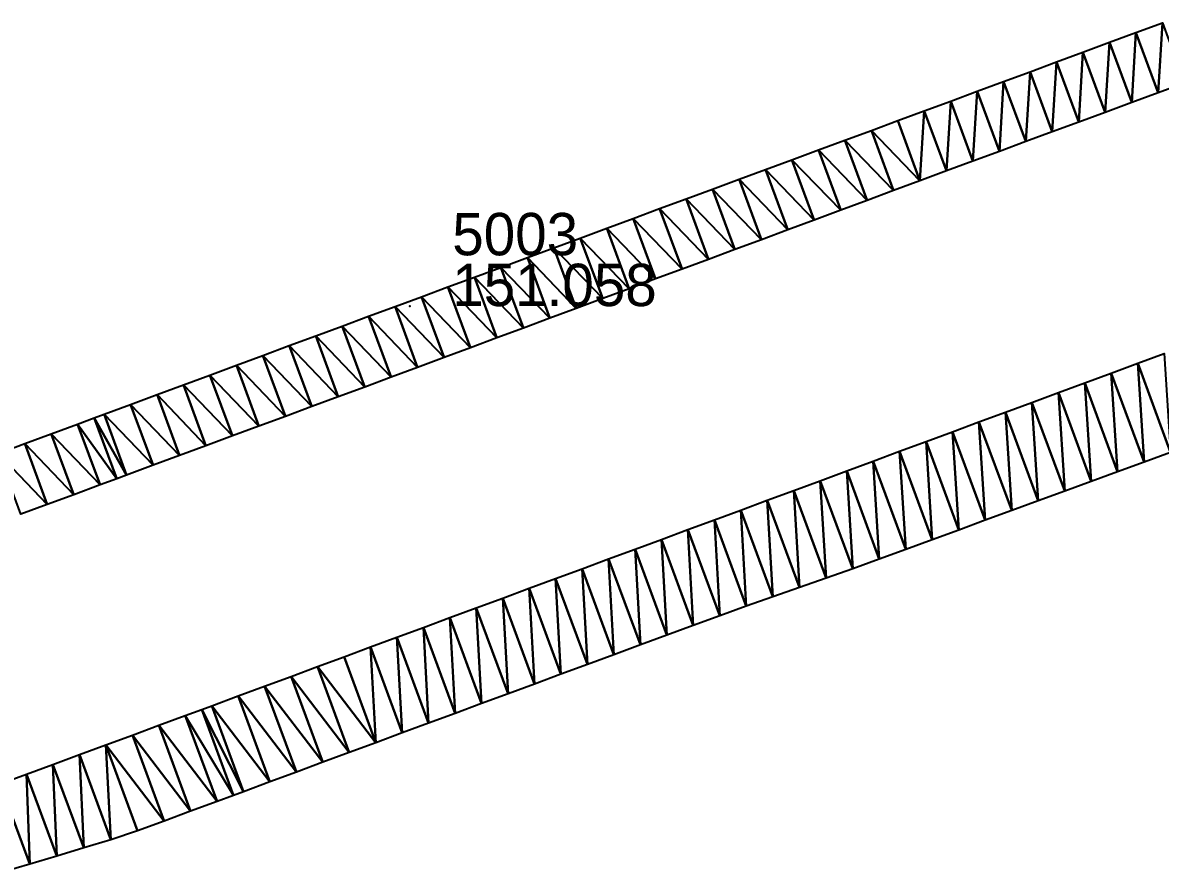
# Model space of a CAD drawing. Header units: metres. Extents: x 1882598 to 1885460, y 3171405 to 3171756.
# Drawn here: x 1884977.15 to 1885017.48, y 3171682.21 to 3171712.3 of the extents above; entities that cross this region are included whole.
import ezdxf

# ---------------------------------------------------------------- set-up
doc = ezdxf.new("R2010")
doc.units = ezdxf.units.M
doc.header["$MEASUREMENT"] = 0
doc.layers.add('pntelev', color=2, linetype='Continuous')
doc.layers.add('pntno', color=3, linetype='Continuous')
doc.layers.add('Triangles surfaces projet', color=7, linetype='Continuous', true_color=0x848484)

msp = doc.modelspace()

# ---------------------------------------------------------------- linework, layer by layer
msp.add_point((1884990.878, 3171702.267, 151.058))
at = {"layer": 'Triangles surfaces projet'}
for points in [[(1885017.404, 3171709.823, 151.736), (1885016.616, 3171711.958, 151.679), (1885017.554, 3171712.304, 151.718), (1885017.404, 3171709.823, 151.736)], [(1885017.554, 3171712.304, 152.068), (1885017.404, 3171709.823, 152.086), (1885016.616, 3171711.958, 152.029), (1885017.554, 3171712.304, 152.068)], [(1885017.404, 3171709.823, 151.736), (1885017.554, 3171712.304, 151.718), (1885018.343, 3171710.169, 151.775), (1885017.404, 3171709.823, 151.736)], [(1885018.343, 3171710.169, 152.125), (1885017.404, 3171709.823, 152.086), (1885017.554, 3171712.304, 152.068), (1885018.343, 3171710.169, 152.125)], [(1885015.678, 3171711.611, 151.64), (1885016.616, 3171711.958, 151.679), (1885016.466, 3171709.477, 151.697), (1885015.678, 3171711.611, 151.64)], [(1885016.616, 3171711.958, 152.029), (1885016.466, 3171709.477, 152.047), (1885015.678, 3171711.611, 151.99), (1885016.616, 3171711.958, 152.029)], [(1885016.466, 3171709.477, 151.697), (1885016.616, 3171711.958, 151.679), (1885017.404, 3171709.823, 151.736), (1885016.466, 3171709.477, 151.697)], [(1885017.404, 3171709.823, 152.086), (1885016.466, 3171709.477, 152.047), (1885016.616, 3171711.958, 152.029), (1885017.404, 3171709.823, 152.086)], [(1885015.678, 3171711.611, 151.64), (1885015.528, 3171709.13, 151.657), (1885014.74, 3171711.264, 151.6), (1885015.678, 3171711.611, 151.64)], [(1885015.678, 3171711.611, 151.99), (1885015.528, 3171709.13, 152.007), (1885014.74, 3171711.264, 151.95), (1885015.678, 3171711.611, 151.99)], [(1885015.528, 3171709.13, 151.657), (1885015.678, 3171711.611, 151.64), (1885016.466, 3171709.477, 151.697), (1885015.528, 3171709.13, 151.657)], [(1885016.466, 3171709.477, 152.047), (1885015.528, 3171709.13, 152.007), (1885015.678, 3171711.611, 151.99), (1885016.466, 3171709.477, 152.047)], [(1885014.59, 3171708.784, 151.618), (1885013.802, 3171710.918, 151.561), (1885014.74, 3171711.264, 151.6), (1885014.59, 3171708.784, 151.618)], [(1885014.74, 3171711.264, 151.95), (1885014.59, 3171708.784, 151.968), (1885013.802, 3171710.918, 151.911), (1885014.74, 3171711.264, 151.95)], [(1885015.528, 3171709.13, 151.657), (1885014.59, 3171708.784, 151.618), (1885014.74, 3171711.264, 151.6), (1885015.528, 3171709.13, 151.657)], [(1885015.528, 3171709.13, 152.007), (1885014.59, 3171708.784, 151.968), (1885014.74, 3171711.264, 151.95), (1885015.528, 3171709.13, 152.007)], [(1885012.864, 3171710.571, 151.522), (1885013.802, 3171710.918, 151.561), (1885013.652, 3171708.438, 151.578), (1885012.864, 3171710.571, 151.522)], [(1885013.802, 3171710.918, 151.911), (1885013.652, 3171708.438, 151.928), (1885012.864, 3171710.571, 151.872), (1885013.802, 3171710.918, 151.911)], [(1885014.59, 3171708.784, 151.618), (1885013.652, 3171708.438, 151.578), (1885013.802, 3171710.918, 151.561), (1885014.59, 3171708.784, 151.618)], [(1885014.59, 3171708.784, 151.968), (1885013.652, 3171708.438, 151.928), (1885013.802, 3171710.918, 151.911), (1885014.59, 3171708.784, 151.968)], [(1885011.926, 3171710.225, 151.482), (1885012.864, 3171710.571, 151.522), (1885012.714, 3171708.092, 151.539), (1885011.926, 3171710.225, 151.482)], [(1885012.864, 3171710.571, 151.872), (1885012.714, 3171708.092, 151.889), (1885011.926, 3171710.225, 151.832), (1885012.864, 3171710.571, 151.872)], [(1885012.714, 3171708.092, 151.539), (1885012.864, 3171710.571, 151.522), (1885013.652, 3171708.438, 151.578), (1885012.714, 3171708.092, 151.539)], [(1885013.652, 3171708.438, 151.928), (1885012.714, 3171708.092, 151.889), (1885012.864, 3171710.571, 151.872), (1885013.652, 3171708.438, 151.928)], [(1885010.988, 3171709.878, 151.443), (1885010.837, 3171707.399, 151.46), (1885010.05, 3171709.531, 151.403), (1885010.988, 3171709.878, 151.443)], [(1885010.988, 3171709.878, 151.793), (1885010.837, 3171707.399, 151.81), (1885010.05, 3171709.531, 151.753), (1885010.988, 3171709.878, 151.793)], [(1885010.837, 3171707.399, 151.46), (1885010.988, 3171709.878, 151.443), (1885011.776, 3171707.745, 151.5), (1885010.837, 3171707.399, 151.46)], [(1885011.776, 3171707.745, 151.85), (1885010.837, 3171707.399, 151.81), (1885010.988, 3171709.878, 151.793), (1885011.776, 3171707.745, 151.85)], [(1885011.926, 3171710.225, 151.482), (1885011.776, 3171707.745, 151.5), (1885010.988, 3171709.878, 151.443), (1885011.926, 3171710.225, 151.482)], [(1885011.926, 3171710.225, 151.832), (1885011.776, 3171707.745, 151.85), (1885010.988, 3171709.878, 151.793), (1885011.926, 3171710.225, 151.832)], [(1885011.776, 3171707.745, 151.5), (1885011.926, 3171710.225, 151.482), (1885012.714, 3171708.092, 151.539), (1885011.776, 3171707.745, 151.5)], [(1885012.714, 3171708.092, 151.889), (1885011.776, 3171707.745, 151.85), (1885011.926, 3171710.225, 151.832), (1885012.714, 3171708.092, 151.889)], [(1885010.05, 3171709.531, 151.403), (1885009.899, 3171707.053, 151.42), (1885009.112, 3171709.185, 151.364), (1885010.05, 3171709.531, 151.403)], [(1885010.05, 3171709.531, 151.753), (1885009.899, 3171707.053, 151.77), (1885009.112, 3171709.185, 151.714), (1885010.05, 3171709.531, 151.753)], [(1885010.05, 3171709.531, 151.403), (1885010.837, 3171707.399, 151.46), (1885009.899, 3171707.053, 151.42), (1885010.05, 3171709.531, 151.403)], [(1885010.837, 3171707.399, 151.81), (1885009.899, 3171707.053, 151.77), (1885010.05, 3171709.531, 151.753), (1885010.837, 3171707.399, 151.81)], [(1885008.174, 3171708.838, 151.324), (1885009.112, 3171709.185, 151.364), (1885008.961, 3171706.707, 151.381), (1885008.174, 3171708.838, 151.324)], [(1885009.112, 3171709.185, 151.714), (1885008.961, 3171706.707, 151.731), (1885008.174, 3171708.838, 151.674), (1885009.112, 3171709.185, 151.714)], [(1885009.899, 3171707.053, 151.42), (1885008.961, 3171706.707, 151.381), (1885009.112, 3171709.185, 151.364), (1885009.899, 3171707.053, 151.42)], [(1885009.899, 3171707.053, 151.77), (1885008.961, 3171706.707, 151.731), (1885009.112, 3171709.185, 151.714), (1885009.899, 3171707.053, 151.77)], [(1885008.961, 3171706.707, 151.381), (1885007.236, 3171708.492, 151.284), (1885008.174, 3171708.838, 151.324), (1885008.961, 3171706.707, 151.381)], [(1885008.174, 3171708.838, 151.674), (1885008.961, 3171706.707, 151.731), (1885007.236, 3171708.492, 151.634), (1885008.174, 3171708.838, 151.674)], [(1885008.023, 3171706.359, 151.341), (1885006.297, 3171708.145, 151.244), (1885007.236, 3171708.492, 151.284), (1885008.023, 3171706.359, 151.341)], [(1885007.236, 3171708.492, 151.634), (1885008.023, 3171706.359, 151.691), (1885006.297, 3171708.145, 151.594), (1885007.236, 3171708.492, 151.634)], [(1885008.023, 3171706.359, 151.341), (1885007.236, 3171708.492, 151.284), (1885008.961, 3171706.707, 151.381), (1885008.023, 3171706.359, 151.341)], [(1885008.961, 3171706.707, 151.731), (1885008.023, 3171706.359, 151.691), (1885007.236, 3171708.492, 151.634), (1885008.961, 3171706.707, 151.731)], [(1885007.086, 3171706.011, 151.301), (1885005.359, 3171707.798, 151.204), (1885006.297, 3171708.145, 151.244), (1885007.086, 3171706.011, 151.301)], [(1885006.297, 3171708.145, 151.594), (1885007.086, 3171706.011, 151.651), (1885005.359, 3171707.798, 151.554), (1885006.297, 3171708.145, 151.594)], [(1885007.086, 3171706.011, 151.301), (1885006.297, 3171708.145, 151.244), (1885008.023, 3171706.359, 151.341), (1885007.086, 3171706.011, 151.301)], [(1885008.023, 3171706.359, 151.691), (1885007.086, 3171706.011, 151.651), (1885006.297, 3171708.145, 151.594), (1885008.023, 3171706.359, 151.691)], [(1885003.483, 3171707.105, 151.125), (1885004.421, 3171707.452, 151.165), (1885005.211, 3171705.315, 151.222), (1885003.483, 3171707.105, 151.125)], [(1885004.421, 3171707.452, 151.515), (1885005.211, 3171705.315, 151.572), (1885003.483, 3171707.105, 151.475), (1885004.421, 3171707.452, 151.515)], [(1885005.359, 3171707.798, 151.204), (1885006.149, 3171705.663, 151.261), (1885004.421, 3171707.452, 151.165), (1885005.359, 3171707.798, 151.204)], [(1885005.359, 3171707.798, 151.554), (1885006.149, 3171705.663, 151.611), (1885004.421, 3171707.452, 151.515), (1885005.359, 3171707.798, 151.554)], [(1885005.211, 3171705.315, 151.222), (1885004.421, 3171707.452, 151.165), (1885006.149, 3171705.663, 151.261), (1885005.211, 3171705.315, 151.222)], [(1885006.149, 3171705.663, 151.611), (1885005.211, 3171705.315, 151.572), (1885004.421, 3171707.452, 151.515), (1885006.149, 3171705.663, 151.611)], [(1885005.359, 3171707.798, 151.204), (1885007.086, 3171706.011, 151.301), (1885006.149, 3171705.663, 151.261), (1885005.359, 3171707.798, 151.204)], [(1885007.086, 3171706.011, 151.651), (1885006.149, 3171705.663, 151.611), (1885005.359, 3171707.798, 151.554), (1885007.086, 3171706.011, 151.651)], [(1885004.274, 3171704.967, 151.182), (1885002.545, 3171706.759, 151.085), (1885003.483, 3171707.105, 151.125), (1885004.274, 3171704.967, 151.182)], [(1885003.483, 3171707.105, 151.475), (1885004.274, 3171704.967, 151.532), (1885002.545, 3171706.759, 151.435), (1885003.483, 3171707.105, 151.475)], [(1885003.483, 3171707.105, 151.125), (1885005.211, 3171705.315, 151.222), (1885004.274, 3171704.967, 151.182), (1885003.483, 3171707.105, 151.125)], [(1885005.211, 3171705.315, 151.572), (1885004.274, 3171704.967, 151.532), (1885003.483, 3171707.105, 151.475), (1885005.211, 3171705.315, 151.572)], [(1885002.545, 3171706.759, 151.085), (1885003.336, 3171704.619, 151.142), (1885001.607, 3171706.412, 151.045), (1885002.545, 3171706.759, 151.085)], [(1885002.545, 3171706.759, 151.435), (1885003.336, 3171704.619, 151.492), (1885001.607, 3171706.412, 151.395), (1885002.545, 3171706.759, 151.435)], [(1885003.336, 3171704.619, 151.142), (1885002.545, 3171706.759, 151.085), (1885004.274, 3171704.967, 151.182), (1885003.336, 3171704.619, 151.142)], [(1885004.274, 3171704.967, 151.532), (1885003.336, 3171704.619, 151.492), (1885002.545, 3171706.759, 151.435), (1885004.274, 3171704.967, 151.532)], [(1885001.607, 3171706.412, 151.045), (1885002.399, 3171704.271, 151.102), (1885000.669, 3171706.065, 151.004), (1885001.607, 3171706.412, 151.045)], [(1885001.607, 3171706.412, 151.395), (1885002.399, 3171704.271, 151.452), (1885000.669, 3171706.065, 151.354), (1885001.607, 3171706.412, 151.395)], [(1885002.399, 3171704.271, 151.102), (1885001.607, 3171706.412, 151.045), (1885003.336, 3171704.619, 151.142), (1885002.399, 3171704.271, 151.102)], [(1885003.336, 3171704.619, 151.492), (1885002.399, 3171704.271, 151.452), (1885001.607, 3171706.412, 151.395), (1885003.336, 3171704.619, 151.492)], [(1884999.731, 3171705.719, 150.964), (1885000.669, 3171706.065, 151.004), (1885001.461, 3171703.923, 151.062), (1884999.731, 3171705.719, 150.964)], [(1885000.669, 3171706.065, 151.354), (1885001.461, 3171703.923, 151.412), (1884999.731, 3171705.719, 151.314), (1885000.669, 3171706.065, 151.354)], [(1885001.461, 3171703.923, 151.062), (1885000.669, 3171706.065, 151.004), (1885002.399, 3171704.271, 151.102), (1885001.461, 3171703.923, 151.062)], [(1885002.399, 3171704.271, 151.452), (1885001.461, 3171703.923, 151.412), (1885000.669, 3171706.065, 151.354), (1885002.399, 3171704.271, 151.452)], [(1885000.524, 3171703.575, 151.021), (1884998.793, 3171705.372, 150.924), (1884999.731, 3171705.719, 150.964), (1885000.524, 3171703.575, 151.021)], [(1884999.731, 3171705.719, 151.314), (1885000.524, 3171703.575, 151.371), (1884998.793, 3171705.372, 151.274), (1884999.731, 3171705.719, 151.314)], [(1884999.731, 3171705.719, 150.964), (1885001.461, 3171703.923, 151.062), (1885000.524, 3171703.575, 151.021), (1884999.731, 3171705.719, 150.964)], [(1885001.461, 3171703.923, 151.412), (1885000.524, 3171703.575, 151.371), (1884999.731, 3171705.719, 151.314), (1885001.461, 3171703.923, 151.412)], [(1884996.917, 3171704.679, 150.843), (1884997.855, 3171705.026, 150.884), (1884998.649, 3171702.879, 150.941), (1884996.917, 3171704.679, 150.843)], [(1884997.855, 3171705.026, 151.234), (1884998.649, 3171702.879, 151.291), (1884996.917, 3171704.679, 151.193), (1884997.855, 3171705.026, 151.234)], [(1884998.793, 3171705.372, 150.924), (1884999.586, 3171703.227, 150.981), (1884997.855, 3171705.026, 150.884), (1884998.793, 3171705.372, 150.924)], [(1884998.793, 3171705.372, 151.274), (1884999.586, 3171703.227, 151.331), (1884997.855, 3171705.026, 151.234), (1884998.793, 3171705.372, 151.274)], [(1884999.586, 3171703.227, 150.981), (1884998.649, 3171702.879, 150.941), (1884997.855, 3171705.026, 150.884), (1884999.586, 3171703.227, 150.981)], [(1884999.586, 3171703.227, 151.331), (1884998.649, 3171702.879, 151.291), (1884997.855, 3171705.026, 151.234), (1884999.586, 3171703.227, 151.331)], [(1884998.793, 3171705.372, 150.924), (1885000.524, 3171703.575, 151.021), (1884999.586, 3171703.227, 150.981), (1884998.793, 3171705.372, 150.924)], [(1885000.524, 3171703.575, 151.371), (1884999.586, 3171703.227, 151.331), (1884998.793, 3171705.372, 151.274), (1885000.524, 3171703.575, 151.371)], [(1884997.711, 3171702.531, 150.901), (1884995.979, 3171704.332, 150.803), (1884996.917, 3171704.679, 150.843), (1884997.711, 3171702.531, 150.901)], [(1884996.917, 3171704.679, 151.193), (1884997.711, 3171702.531, 151.251), (1884995.979, 3171704.332, 151.153), (1884996.917, 3171704.679, 151.193)], [(1884997.711, 3171702.531, 150.901), (1884996.917, 3171704.679, 150.843), (1884998.649, 3171702.879, 150.941), (1884997.711, 3171702.531, 150.901)], [(1884998.649, 3171702.879, 151.291), (1884997.711, 3171702.531, 151.251), (1884996.917, 3171704.679, 151.193), (1884998.649, 3171702.879, 151.291)], [(1884995.979, 3171704.332, 150.803), (1884996.774, 3171702.183, 150.86), (1884995.041, 3171703.986, 150.763), (1884995.979, 3171704.332, 150.803)], [(1884995.979, 3171704.332, 151.153), (1884996.774, 3171702.183, 151.21), (1884995.041, 3171703.986, 151.113), (1884995.979, 3171704.332, 151.153)], [(1884997.711, 3171702.531, 150.901), (1884996.774, 3171702.183, 150.86), (1884995.979, 3171704.332, 150.803), (1884997.711, 3171702.531, 150.901)], [(1884997.711, 3171702.531, 151.251), (1884996.774, 3171702.183, 151.21), (1884995.979, 3171704.332, 151.153), (1884997.711, 3171702.531, 151.251)], [(1884995.836, 3171701.835, 150.82), (1884994.103, 3171703.639, 150.722), (1884995.041, 3171703.986, 150.763), (1884995.836, 3171701.835, 150.82)], [(1884995.041, 3171703.986, 151.113), (1884995.836, 3171701.835, 151.17), (1884994.103, 3171703.639, 151.072), (1884995.041, 3171703.986, 151.113)], [(1884995.041, 3171703.986, 150.763), (1884996.774, 3171702.183, 150.86), (1884995.836, 3171701.835, 150.82), (1884995.041, 3171703.986, 150.763)], [(1884996.774, 3171702.183, 151.21), (1884995.836, 3171701.835, 151.17), (1884995.041, 3171703.986, 151.113), (1884996.774, 3171702.183, 151.21)], [(1884994.103, 3171703.639, 150.722), (1884994.899, 3171701.487, 150.78), (1884993.165, 3171703.293, 150.682), (1884994.103, 3171703.639, 150.722)], [(1884994.103, 3171703.639, 151.072), (1884994.899, 3171701.487, 151.13), (1884993.165, 3171703.293, 151.032), (1884994.103, 3171703.639, 151.072)], [(1884994.899, 3171701.487, 150.78), (1884994.103, 3171703.639, 150.722), (1884995.836, 3171701.835, 150.82), (1884994.899, 3171701.487, 150.78)], [(1884995.836, 3171701.835, 151.17), (1884994.899, 3171701.487, 151.13), (1884994.103, 3171703.639, 151.072), (1884995.836, 3171701.835, 151.17)], [(1884992.227, 3171702.946, 150.641), (1884993.165, 3171703.293, 150.682), (1884993.961, 3171701.139, 150.739), (1884992.227, 3171702.946, 150.641)], [(1884993.165, 3171703.293, 151.032), (1884993.961, 3171701.139, 151.089), (1884992.227, 3171702.946, 150.991), (1884993.165, 3171703.293, 151.032)], [(1884993.165, 3171703.293, 150.682), (1884994.899, 3171701.487, 150.78), (1884993.961, 3171701.139, 150.739), (1884993.165, 3171703.293, 150.682)], [(1884994.899, 3171701.487, 151.13), (1884993.961, 3171701.139, 151.089), (1884993.165, 3171703.293, 151.032), (1884994.899, 3171701.487, 151.13)], [(1884991.289, 3171702.599, 150.6), (1884992.086, 3171700.443, 150.658), (1884990.351, 3171702.253, 150.56), (1884991.289, 3171702.599, 150.6)], [(1884991.289, 3171702.599, 150.95), (1884992.086, 3171700.443, 151.008), (1884990.351, 3171702.253, 150.91), (1884991.289, 3171702.599, 150.95)], [(1884993.024, 3171700.791, 150.698), (1884991.289, 3171702.599, 150.6), (1884992.227, 3171702.946, 150.641), (1884993.024, 3171700.791, 150.698)], [(1884992.227, 3171702.946, 150.991), (1884993.024, 3171700.791, 151.048), (1884991.289, 3171702.599, 150.95), (1884992.227, 3171702.946, 150.991)], [(1884992.086, 3171700.443, 150.658), (1884991.289, 3171702.599, 150.6), (1884993.024, 3171700.791, 150.698), (1884992.086, 3171700.443, 150.658)], [(1884993.024, 3171700.791, 151.048), (1884992.086, 3171700.443, 151.008), (1884991.289, 3171702.599, 150.95), (1884993.024, 3171700.791, 151.048)], [(1884993.024, 3171700.791, 150.698), (1884992.227, 3171702.946, 150.641), (1884993.961, 3171701.139, 150.739), (1884993.024, 3171700.791, 150.698)], [(1884993.961, 3171701.139, 151.089), (1884993.024, 3171700.791, 151.048), (1884992.227, 3171702.946, 150.991), (1884993.961, 3171701.139, 151.089)], [(1884989.413, 3171701.906, 150.519), (1884990.351, 3171702.253, 150.56), (1884991.149, 3171700.094, 150.617), (1884989.413, 3171701.906, 150.519)], [(1884990.351, 3171702.253, 150.91), (1884991.149, 3171700.094, 150.967), (1884989.413, 3171701.906, 150.869), (1884990.351, 3171702.253, 150.91)], [(1884992.086, 3171700.443, 150.658), (1884991.149, 3171700.094, 150.617), (1884990.351, 3171702.253, 150.56), (1884992.086, 3171700.443, 150.658)], [(1884992.086, 3171700.443, 151.008), (1884991.149, 3171700.094, 150.967), (1884990.351, 3171702.253, 150.91), (1884992.086, 3171700.443, 151.008)], [(1884990.211, 3171699.746, 150.576), (1884988.475, 3171701.559, 150.478), (1884989.413, 3171701.906, 150.519), (1884990.211, 3171699.746, 150.576)], [(1884989.413, 3171701.906, 150.869), (1884990.211, 3171699.746, 150.926), (1884988.475, 3171701.559, 150.828), (1884989.413, 3171701.906, 150.869)], [(1884990.211, 3171699.746, 150.576), (1884989.413, 3171701.906, 150.519), (1884991.149, 3171700.094, 150.617), (1884990.211, 3171699.746, 150.576)], [(1884991.149, 3171700.094, 150.967), (1884990.211, 3171699.746, 150.926), (1884989.413, 3171701.906, 150.869), (1884991.149, 3171700.094, 150.967)], [(1884987.538, 3171701.212, 150.437), (1884988.475, 3171701.559, 150.478), (1884989.274, 3171699.399, 150.536), (1884987.538, 3171701.212, 150.437)], [(1884988.475, 3171701.559, 150.828), (1884989.274, 3171699.399, 150.886), (1884987.538, 3171701.212, 150.787), (1884988.475, 3171701.559, 150.828)], [(1884990.211, 3171699.746, 150.576), (1884989.274, 3171699.399, 150.536), (1884988.475, 3171701.559, 150.478), (1884990.211, 3171699.746, 150.576)], [(1884990.211, 3171699.746, 150.926), (1884989.274, 3171699.399, 150.886), (1884988.475, 3171701.559, 150.828), (1884990.211, 3171699.746, 150.926)], [(1884988.336, 3171699.052, 150.495), (1884986.6, 3171700.865, 150.396), (1884987.538, 3171701.212, 150.437), (1884988.336, 3171699.052, 150.495)], [(1884987.538, 3171701.212, 150.787), (1884988.336, 3171699.052, 150.845), (1884986.6, 3171700.865, 150.746), (1884987.538, 3171701.212, 150.787)], [(1884987.538, 3171701.212, 150.437), (1884989.274, 3171699.399, 150.536), (1884988.336, 3171699.052, 150.495), (1884987.538, 3171701.212, 150.437)], [(1884989.274, 3171699.399, 150.886), (1884988.336, 3171699.052, 150.845), (1884987.538, 3171701.212, 150.787), (1884989.274, 3171699.399, 150.886)], [(1884986.6, 3171700.865, 150.396), (1884987.398, 3171698.706, 150.454), (1884985.662, 3171700.518, 150.355), (1884986.6, 3171700.865, 150.396)], [(1884986.6, 3171700.865, 150.746), (1884987.398, 3171698.706, 150.804), (1884985.662, 3171700.518, 150.705), (1884986.6, 3171700.865, 150.746)], [(1884987.398, 3171698.706, 150.454), (1884986.6, 3171700.865, 150.396), (1884988.336, 3171699.052, 150.495), (1884987.398, 3171698.706, 150.454)], [(1884988.336, 3171699.052, 150.845), (1884987.398, 3171698.706, 150.804), (1884986.6, 3171700.865, 150.746), (1884988.336, 3171699.052, 150.845)], [(1885016.68, 3171700.242, 152.019), (1885017.618, 3171700.588, 152.059), (1885017.847, 3171697.083, 151.727), (1885016.68, 3171700.242, 152.019)], [(1884985.522, 3171698.012, 150.372), (1884983.786, 3171699.823, 150.273), (1884984.724, 3171700.171, 150.314), (1884985.522, 3171698.012, 150.372)], [(1884984.724, 3171700.171, 150.664), (1884985.522, 3171698.012, 150.722), (1884983.786, 3171699.823, 150.623), (1884984.724, 3171700.171, 150.664)], [(1884984.724, 3171700.171, 150.314), (1884985.662, 3171700.518, 150.355), (1884986.46, 3171698.359, 150.413), (1884984.724, 3171700.171, 150.314)], [(1884985.662, 3171700.518, 150.705), (1884986.46, 3171698.359, 150.763), (1884984.724, 3171700.171, 150.664), (1884985.662, 3171700.518, 150.705)], [(1884986.46, 3171698.359, 150.413), (1884985.522, 3171698.012, 150.372), (1884984.724, 3171700.171, 150.314), (1884986.46, 3171698.359, 150.413)], [(1884986.46, 3171698.359, 150.763), (1884985.522, 3171698.012, 150.722), (1884984.724, 3171700.171, 150.664), (1884986.46, 3171698.359, 150.763)], [(1884987.398, 3171698.706, 150.454), (1884986.46, 3171698.359, 150.413), (1884985.662, 3171700.518, 150.355), (1884987.398, 3171698.706, 150.454)], [(1884987.398, 3171698.706, 150.804), (1884986.46, 3171698.359, 150.763), (1884985.662, 3171700.518, 150.705), (1884987.398, 3171698.706, 150.804)], [(1885016.908, 3171696.74, 151.687), (1885015.742, 3171699.895, 151.98), (1885016.68, 3171700.242, 152.019), (1885016.908, 3171696.74, 151.687)], [(1885016.68, 3171700.242, 152.019), (1885017.847, 3171697.083, 151.727), (1885016.908, 3171696.74, 151.687), (1885016.68, 3171700.242, 152.019)], [(1884983.786, 3171699.823, 150.273), (1884984.584, 3171697.666, 150.331), (1884982.848, 3171699.476, 150.232), (1884983.786, 3171699.823, 150.273)], [(1884983.786, 3171699.823, 150.623), (1884984.584, 3171697.666, 150.681), (1884982.848, 3171699.476, 150.582), (1884983.786, 3171699.823, 150.623)], [(1884983.786, 3171699.823, 150.273), (1884985.522, 3171698.012, 150.372), (1884984.584, 3171697.666, 150.331), (1884983.786, 3171699.823, 150.273)], [(1884985.522, 3171698.012, 150.722), (1884984.584, 3171697.666, 150.681), (1884983.786, 3171699.823, 150.623), (1884985.522, 3171698.012, 150.722)], [(1885014.804, 3171699.548, 151.94), (1885015.742, 3171699.895, 151.98), (1885015.969, 3171696.396, 151.647), (1885014.804, 3171699.548, 151.94)], [(1885015.742, 3171699.895, 151.98), (1885016.908, 3171696.74, 151.687), (1885015.969, 3171696.396, 151.647), (1885015.742, 3171699.895, 151.98)], [(1884983.646, 3171697.319, 150.289), (1884981.911, 3171699.129, 150.191), (1884982.848, 3171699.476, 150.232), (1884983.646, 3171697.319, 150.289)], [(1884982.848, 3171699.476, 150.582), (1884983.646, 3171697.319, 150.639), (1884981.911, 3171699.129, 150.541), (1884982.848, 3171699.476, 150.582)], [(1884983.646, 3171697.319, 150.289), (1884982.848, 3171699.476, 150.232), (1884984.584, 3171697.666, 150.331), (1884983.646, 3171697.319, 150.289)], [(1884984.584, 3171697.666, 150.681), (1884983.646, 3171697.319, 150.639), (1884982.848, 3171699.476, 150.582), (1884984.584, 3171697.666, 150.681)], [(1885013.866, 3171699.202, 151.901), (1885014.804, 3171699.548, 151.94), (1885015.03, 3171696.053, 151.608), (1885013.866, 3171699.202, 151.901)], [(1885015.969, 3171696.396, 151.647), (1885015.03, 3171696.053, 151.608), (1885014.804, 3171699.548, 151.94), (1885015.969, 3171696.396, 151.647)], [(1884981.911, 3171699.129, 150.191), (1884982.708, 3171696.973, 150.248), (1884980.973, 3171698.782, 150.15), (1884981.911, 3171699.129, 150.191)], [(1884981.911, 3171699.129, 150.541), (1884982.708, 3171696.973, 150.598), (1884980.973, 3171698.782, 150.5), (1884981.911, 3171699.129, 150.541)], [(1884983.646, 3171697.319, 150.289), (1884982.708, 3171696.973, 150.248), (1884981.911, 3171699.129, 150.191), (1884983.646, 3171697.319, 150.289)], [(1884983.646, 3171697.319, 150.639), (1884982.708, 3171696.973, 150.598), (1884981.911, 3171699.129, 150.541), (1884983.646, 3171697.319, 150.639)], [(1885012.928, 3171698.855, 151.861), (1885013.866, 3171699.202, 151.901), (1885014.091, 3171695.709, 151.568), (1885012.928, 3171698.855, 151.861)], [(1885015.03, 3171696.053, 151.608), (1885014.091, 3171695.709, 151.568), (1885013.866, 3171699.202, 151.901), (1885015.03, 3171696.053, 151.608)], [(1884980.035, 3171698.435, 150.108), (1884980.973, 3171698.782, 150.15), (1884981.77, 3171696.626, 150.207), (1884980.035, 3171698.435, 150.108)], [(1884980.973, 3171698.782, 150.5), (1884981.77, 3171696.626, 150.557), (1884980.035, 3171698.435, 150.458), (1884980.973, 3171698.782, 150.5)], [(1884980.973, 3171698.782, 150.15), (1884982.708, 3171696.973, 150.248), (1884981.77, 3171696.626, 150.207), (1884980.973, 3171698.782, 150.15)], [(1884982.708, 3171696.973, 150.598), (1884981.77, 3171696.626, 150.557), (1884980.973, 3171698.782, 150.5), (1884982.708, 3171696.973, 150.598)], [(1885013.152, 3171695.365, 151.528), (1885011.99, 3171698.509, 151.822), (1885012.928, 3171698.855, 151.861), (1885013.152, 3171695.365, 151.528)], [(1885014.091, 3171695.709, 151.568), (1885013.152, 3171695.365, 151.528), (1885012.928, 3171698.855, 151.861), (1885014.091, 3171695.709, 151.568)], [(1884979.684, 3171698.306, 150.093), (1884980.481, 3171696.15, 150.15), (1884979.097, 3171698.088, 150.067), (1884979.684, 3171698.306, 150.093)], [(1884979.684, 3171698.306, 150.443), (1884980.481, 3171696.15, 150.5), (1884979.097, 3171698.088, 150.417), (1884979.684, 3171698.306, 150.443)], [(1884980.832, 3171696.279, 150.166), (1884979.684, 3171698.306, 150.093), (1884980.035, 3171698.435, 150.108), (1884980.832, 3171696.279, 150.166)], [(1884980.035, 3171698.435, 150.458), (1884980.832, 3171696.279, 150.516), (1884979.684, 3171698.306, 150.443), (1884980.035, 3171698.435, 150.458)], [(1884980.481, 3171696.15, 150.15), (1884979.684, 3171698.306, 150.093), (1884980.832, 3171696.279, 150.166), (1884980.481, 3171696.15, 150.15)], [(1884980.832, 3171696.279, 150.516), (1884980.481, 3171696.15, 150.5), (1884979.684, 3171698.306, 150.443), (1884980.832, 3171696.279, 150.516)], [(1884981.77, 3171696.626, 150.207), (1884980.832, 3171696.279, 150.166), (1884980.035, 3171698.435, 150.108), (1884981.77, 3171696.626, 150.207)], [(1884981.77, 3171696.626, 150.557), (1884980.832, 3171696.279, 150.516), (1884980.035, 3171698.435, 150.458), (1884981.77, 3171696.626, 150.557)], [(1885010.114, 3171697.815, 151.742), (1885011.052, 3171698.162, 151.782), (1885011.274, 3171694.678, 151.447), (1885010.114, 3171697.815, 151.742)], [(1885011.052, 3171698.162, 151.782), (1885011.99, 3171698.509, 151.822), (1885012.213, 3171695.022, 151.488), (1885011.052, 3171698.162, 151.782)], [(1885012.213, 3171695.022, 151.488), (1885011.274, 3171694.678, 151.447), (1885011.052, 3171698.162, 151.782), (1885012.213, 3171695.022, 151.488)], [(1885013.152, 3171695.365, 151.528), (1885012.213, 3171695.022, 151.488), (1885011.99, 3171698.509, 151.822), (1885013.152, 3171695.365, 151.528)], [(1884978.159, 3171697.742, 150.025), (1884978.956, 3171695.586, 150.083), (1884977.221, 3171697.395, 149.984), (1884978.159, 3171697.742, 150.025)], [(1884978.159, 3171697.742, 150.375), (1884978.956, 3171695.586, 150.433), (1884977.221, 3171697.395, 150.334), (1884978.159, 3171697.742, 150.375)], [(1884979.894, 3171695.933, 150.124), (1884978.159, 3171697.742, 150.025), (1884979.097, 3171698.088, 150.067), (1884979.894, 3171695.933, 150.124)], [(1884979.097, 3171698.088, 150.417), (1884979.894, 3171695.933, 150.474), (1884978.159, 3171697.742, 150.375), (1884979.097, 3171698.088, 150.417)], [(1884978.159, 3171697.742, 150.025), (1884979.894, 3171695.933, 150.124), (1884978.956, 3171695.586, 150.083), (1884978.159, 3171697.742, 150.025)], [(1884979.894, 3171695.933, 150.474), (1884978.956, 3171695.586, 150.433), (1884978.159, 3171697.742, 150.375), (1884979.894, 3171695.933, 150.474)], [(1884980.481, 3171696.15, 150.15), (1884979.894, 3171695.933, 150.124), (1884979.097, 3171698.088, 150.067), (1884980.481, 3171696.15, 150.15)], [(1884980.481, 3171696.15, 150.5), (1884979.894, 3171695.933, 150.474), (1884979.097, 3171698.088, 150.417), (1884980.481, 3171696.15, 150.5)], [(1885010.114, 3171697.815, 151.742), (1885010.335, 3171694.334, 151.407), (1885009.176, 3171697.469, 151.702), (1885010.114, 3171697.815, 151.742)], [(1885010.335, 3171694.334, 151.407), (1885010.114, 3171697.815, 151.742), (1885011.274, 3171694.678, 151.447), (1885010.335, 3171694.334, 151.407)], [(1884976.283, 3171697.048, 149.943), (1884977.221, 3171697.395, 149.984), (1884978.018, 3171695.239, 150.042), (1884976.283, 3171697.048, 149.943)], [(1884977.221, 3171697.395, 150.334), (1884978.018, 3171695.239, 150.392), (1884976.283, 3171697.048, 150.293), (1884977.221, 3171697.395, 150.334)], [(1884978.018, 3171695.239, 150.042), (1884977.221, 3171697.395, 149.984), (1884978.956, 3171695.586, 150.083), (1884978.018, 3171695.239, 150.042)], [(1884978.956, 3171695.586, 150.433), (1884978.018, 3171695.239, 150.392), (1884977.221, 3171697.395, 150.334), (1884978.956, 3171695.586, 150.433)], [(1885008.238, 3171697.122, 151.662), (1885009.176, 3171697.469, 151.702), (1885009.396, 3171693.989, 151.367), (1885008.238, 3171697.122, 151.662)], [(1885010.335, 3171694.334, 151.407), (1885009.396, 3171693.989, 151.367), (1885009.176, 3171697.469, 151.702), (1885010.335, 3171694.334, 151.407)], [(1884977.08, 3171694.893, 150), (1884976.283, 3171697.048, 149.943), (1884978.018, 3171695.239, 150.042), (1884977.08, 3171694.893, 150)], [(1884978.018, 3171695.239, 150.392), (1884977.08, 3171694.893, 150.35), (1884976.283, 3171697.048, 150.293), (1884978.018, 3171695.239, 150.392)], [(1885008.457, 3171693.645, 151.327), (1885007.3, 3171696.776, 151.622), (1885008.238, 3171697.122, 151.662), (1885008.457, 3171693.645, 151.327)], [(1885009.396, 3171693.989, 151.367), (1885008.457, 3171693.645, 151.327), (1885008.238, 3171697.122, 151.662), (1885009.396, 3171693.989, 151.367)], [(1885006.362, 3171696.429, 151.582), (1885007.3, 3171696.776, 151.622), (1885007.518, 3171693.301, 151.286), (1885006.362, 3171696.429, 151.582)], [(1885008.457, 3171693.645, 151.327), (1885007.518, 3171693.301, 151.286), (1885007.3, 3171696.776, 151.622), (1885008.457, 3171693.645, 151.327)], [(1885006.579, 3171692.958, 151.246), (1885005.424, 3171696.082, 151.542), (1885006.362, 3171696.429, 151.582), (1885006.579, 3171692.958, 151.246)], [(1885007.518, 3171693.301, 151.286), (1885006.579, 3171692.958, 151.246), (1885006.362, 3171696.429, 151.582), (1885007.518, 3171693.301, 151.286)], [(1885003.548, 3171695.389, 151.462), (1885004.486, 3171695.736, 151.502), (1885004.691, 3171692.296, 151.169), (1885003.548, 3171695.389, 151.462)], [(1885005.424, 3171696.082, 151.542), (1885005.635, 3171692.627, 151.207), (1885004.486, 3171695.736, 151.502), (1885005.424, 3171696.082, 151.542)], [(1885004.486, 3171695.736, 151.502), (1885005.635, 3171692.627, 151.207), (1885004.691, 3171692.296, 151.169), (1885004.486, 3171695.736, 151.502)], [(1885005.635, 3171692.627, 151.207), (1885005.424, 3171696.082, 151.542), (1885006.579, 3171692.958, 151.246), (1885005.635, 3171692.627, 151.207)], [(1885003.748, 3171691.964, 151.13), (1885002.61, 3171695.043, 151.422), (1885003.548, 3171695.389, 151.462), (1885003.748, 3171691.964, 151.13)], [(1885003.548, 3171695.389, 151.462), (1885004.691, 3171692.296, 151.169), (1885003.748, 3171691.964, 151.13), (1885003.548, 3171695.389, 151.462)], [(1885002.61, 3171695.043, 151.422), (1885002.804, 3171691.633, 151.091), (1885001.672, 3171694.696, 151.382), (1885002.61, 3171695.043, 151.422)], [(1885002.61, 3171695.043, 151.422), (1885003.748, 3171691.964, 151.13), (1885002.804, 3171691.633, 151.091), (1885002.61, 3171695.043, 151.422)], [(1885001.862, 3171691.297, 151.051), (1885000.734, 3171694.349, 151.341), (1885001.672, 3171694.696, 151.382), (1885001.862, 3171691.297, 151.051)], [(1885001.672, 3171694.696, 151.382), (1885002.804, 3171691.633, 151.091), (1885001.862, 3171691.297, 151.051), (1885001.672, 3171694.696, 151.382)], [(1885000.734, 3171694.349, 151.341), (1885000.923, 3171690.952, 151.01), (1884999.796, 3171694.003, 151.301), (1885000.734, 3171694.349, 151.341)], [(1885000.923, 3171690.952, 151.01), (1885000.734, 3171694.349, 151.341), (1885001.862, 3171691.297, 151.051), (1885000.923, 3171690.952, 151.01)], [(1884998.858, 3171693.656, 151.26), (1884999.796, 3171694.003, 151.301), (1884999.985, 3171690.606, 150.97), (1884998.858, 3171693.656, 151.26)], [(1884999.985, 3171690.606, 150.97), (1884999.796, 3171694.003, 151.301), (1885000.923, 3171690.952, 151.01), (1884999.985, 3171690.606, 150.97)], [(1884998.108, 3171689.915, 150.887), (1884996.982, 3171692.963, 151.179), (1884997.92, 3171693.31, 151.22), (1884998.108, 3171689.915, 150.887)], [(1884998.858, 3171693.656, 151.26), (1884999.047, 3171690.261, 150.928), (1884997.92, 3171693.31, 151.22), (1884998.858, 3171693.656, 151.26)], [(1884998.108, 3171689.915, 150.887), (1884997.92, 3171693.31, 151.22), (1884999.047, 3171690.261, 150.928), (1884998.108, 3171689.915, 150.887)], [(1884999.047, 3171690.261, 150.928), (1884998.858, 3171693.656, 151.26), (1884999.985, 3171690.606, 150.97), (1884999.047, 3171690.261, 150.928)], [(1884996.982, 3171692.963, 151.179), (1884997.17, 3171689.569, 150.846), (1884996.044, 3171692.616, 151.139), (1884996.982, 3171692.963, 151.179)], [(1884996.982, 3171692.963, 151.179), (1884998.108, 3171689.915, 150.887), (1884997.17, 3171689.569, 150.846), (1884996.982, 3171692.963, 151.179)], [(1884995.106, 3171692.27, 151.098), (1884996.044, 3171692.616, 151.139), (1884996.232, 3171689.223, 150.805), (1884995.106, 3171692.27, 151.098)], [(1884997.17, 3171689.569, 150.846), (1884996.232, 3171689.223, 150.805), (1884996.044, 3171692.616, 151.139), (1884997.17, 3171689.569, 150.846)], [(1884995.294, 3171688.877, 150.764), (1884994.168, 3171691.923, 151.057), (1884995.106, 3171692.27, 151.098), (1884995.294, 3171688.877, 150.764)], [(1884995.294, 3171688.877, 150.764), (1884995.106, 3171692.27, 151.098), (1884996.232, 3171689.223, 150.805), (1884995.294, 3171688.877, 150.764)], [(1884994.355, 3171688.531, 150.722), (1884993.23, 3171691.577, 151.017), (1884994.168, 3171691.923, 151.057), (1884994.355, 3171688.531, 150.722)], [(1884994.355, 3171688.531, 150.722), (1884994.168, 3171691.923, 151.057), (1884995.294, 3171688.877, 150.764), (1884994.355, 3171688.531, 150.722)], [(1884993.417, 3171688.185, 150.681), (1884992.292, 3171691.23, 150.976), (1884993.23, 3171691.577, 151.017), (1884993.417, 3171688.185, 150.681)], [(1884993.417, 3171688.185, 150.681), (1884993.23, 3171691.577, 151.017), (1884994.355, 3171688.531, 150.722), (1884993.417, 3171688.185, 150.681)], [(1884991.541, 3171687.492, 150.598), (1884990.416, 3171690.537, 150.894), (1884991.354, 3171690.883, 150.935), (1884991.541, 3171687.492, 150.598)], [(1884991.354, 3171690.883, 150.935), (1884992.292, 3171691.23, 150.976), (1884992.479, 3171687.839, 150.639), (1884991.354, 3171690.883, 150.935)], [(1884991.541, 3171687.492, 150.598), (1884991.354, 3171690.883, 150.935), (1884992.479, 3171687.839, 150.639), (1884991.541, 3171687.492, 150.598)], [(1884993.417, 3171688.185, 150.681), (1884992.479, 3171687.839, 150.639), (1884992.292, 3171691.23, 150.976), (1884993.417, 3171688.185, 150.681)], [(1884989.478, 3171690.19, 150.853), (1884990.416, 3171690.537, 150.894), (1884990.603, 3171687.146, 150.556), (1884989.478, 3171690.19, 150.853)], [(1884990.603, 3171687.146, 150.556), (1884990.416, 3171690.537, 150.894), (1884991.541, 3171687.492, 150.598), (1884990.603, 3171687.146, 150.556)], [(1884989.665, 3171686.799, 150.514), (1884988.54, 3171689.844, 150.812), (1884989.478, 3171690.19, 150.853), (1884989.665, 3171686.799, 150.514)], [(1884989.665, 3171686.799, 150.514), (1884989.478, 3171690.19, 150.853), (1884990.603, 3171687.146, 150.556), (1884989.665, 3171686.799, 150.514)], [(1884987.602, 3171689.497, 150.771), (1884988.54, 3171689.844, 150.812), (1884989.665, 3171686.799, 150.514), (1884987.602, 3171689.497, 150.771)], [(1884988.727, 3171686.452, 150.473), (1884986.664, 3171689.15, 150.73), (1884987.602, 3171689.497, 150.771), (1884988.727, 3171686.452, 150.473)], [(1884988.727, 3171686.452, 150.473), (1884987.602, 3171689.497, 150.771), (1884989.665, 3171686.799, 150.514), (1884988.727, 3171686.452, 150.473)], [(1884986.664, 3171689.15, 150.73), (1884987.789, 3171686.105, 150.431), (1884985.726, 3171688.804, 150.688), (1884986.664, 3171689.15, 150.73)], [(1884987.789, 3171686.105, 150.431), (1884986.664, 3171689.15, 150.73), (1884988.727, 3171686.452, 150.473), (1884987.789, 3171686.105, 150.431)], [(1884984.788, 3171688.457, 150.647), (1884985.726, 3171688.804, 150.688), (1884986.851, 3171685.758, 150.389), (1884984.788, 3171688.457, 150.647)], [(1884986.851, 3171685.758, 150.389), (1884985.726, 3171688.804, 150.688), (1884987.789, 3171686.105, 150.431), (1884986.851, 3171685.758, 150.389)], [(1884984.976, 3171685.064, 150.305), (1884983.499, 3171687.981, 150.59), (1884983.85, 3171688.111, 150.606), (1884984.976, 3171685.064, 150.305)], [(1884985.914, 3171685.411, 150.347), (1884983.85, 3171688.111, 150.606), (1884984.788, 3171688.457, 150.647), (1884985.914, 3171685.411, 150.347)], [(1884985.914, 3171685.411, 150.347), (1884984.976, 3171685.064, 150.305), (1884983.85, 3171688.111, 150.606), (1884985.914, 3171685.411, 150.347)], [(1884986.851, 3171685.758, 150.389), (1884985.914, 3171685.411, 150.347), (1884984.788, 3171688.457, 150.647), (1884986.851, 3171685.758, 150.389)], [(1884984.038, 3171684.717, 150.262), (1884981.974, 3171687.417, 150.523), (1884982.912, 3171687.764, 150.565), (1884984.038, 3171684.717, 150.262)], [(1884984.625, 3171684.934, 150.289), (1884982.912, 3171687.764, 150.565), (1884983.499, 3171687.981, 150.59), (1884984.625, 3171684.934, 150.289)], [(1884984.038, 3171684.717, 150.262), (1884982.912, 3171687.764, 150.565), (1884984.625, 3171684.934, 150.289), (1884984.038, 3171684.717, 150.262)], [(1884984.625, 3171684.934, 150.289), (1884983.499, 3171687.981, 150.59), (1884984.976, 3171685.064, 150.305), (1884984.625, 3171684.934, 150.289)], [(1884981.036, 3171687.071, 150.482), (1884981.974, 3171687.417, 150.523), (1884983.1, 3171684.37, 150.22), (1884981.036, 3171687.071, 150.482)], [(1884981.974, 3171687.417, 150.523), (1884984.038, 3171684.717, 150.262), (1884983.1, 3171684.37, 150.22), (1884981.974, 3171687.417, 150.523)], [(1884982.162, 3171684.023, 150.178), (1884980.098, 3171686.724, 150.44), (1884981.036, 3171687.071, 150.482), (1884982.162, 3171684.023, 150.178)], [(1884982.162, 3171684.023, 150.178), (1884981.036, 3171687.071, 150.482), (1884983.1, 3171684.37, 150.22), (1884982.162, 3171684.023, 150.178)], [(1884980.098, 3171686.724, 150.44), (1884980.277, 3171683.355, 150.098), (1884979.16, 3171686.378, 150.399), (1884980.098, 3171686.724, 150.44)], [(1884980.277, 3171683.355, 150.098), (1884980.098, 3171686.724, 150.44), (1884981.224, 3171683.676, 150.136), (1884980.277, 3171683.355, 150.098)], [(1884981.224, 3171683.676, 150.136), (1884980.098, 3171686.724, 150.44), (1884982.162, 3171684.023, 150.178), (1884981.224, 3171683.676, 150.136)], [(1884978.222, 3171686.031, 150.358), (1884979.16, 3171686.378, 150.399), (1884979.316, 3171683.069, 150.065), (1884978.222, 3171686.031, 150.358)], [(1884980.277, 3171683.355, 150.098), (1884979.316, 3171683.069, 150.065), (1884979.16, 3171686.378, 150.399), (1884980.277, 3171683.355, 150.098)], [(1884977.396, 3171682.496, 149.999), (1884976.346, 3171685.338, 150.275), (1884977.284, 3171685.684, 150.316), (1884977.396, 3171682.496, 149.999)], [(1884978.222, 3171686.031, 150.358), (1884978.356, 3171682.782, 150.032), (1884977.284, 3171685.684, 150.316), (1884978.222, 3171686.031, 150.358)], [(1884977.396, 3171682.496, 149.999), (1884977.284, 3171685.684, 150.316), (1884978.356, 3171682.782, 150.032), (1884977.396, 3171682.496, 149.999)], [(1884978.356, 3171682.782, 150.032), (1884978.222, 3171686.031, 150.358), (1884979.316, 3171683.069, 150.065), (1884978.356, 3171682.782, 150.032)], [(1884976.435, 3171682.21, 149.966), (1884976.346, 3171685.338, 150.275), (1884977.396, 3171682.496, 149.999), (1884976.435, 3171682.21, 149.966)]]:
    msp.add_3dface(points, dxfattribs=at)

# ---------------------------------------------------------------- texts
at = {"layer": 'pntelev'}
msp.add_text('151.058', height=1.5, dxfattribs=at).set_placement((1884992.378, 3171702.267, 151.058))
at = {"layer": 'pntno'}
msp.add_text('5003', height=1.5, dxfattribs=at).set_placement((1884992.378, 3171704.067, 151.058))

doc.saveas('drawing.dxf')
